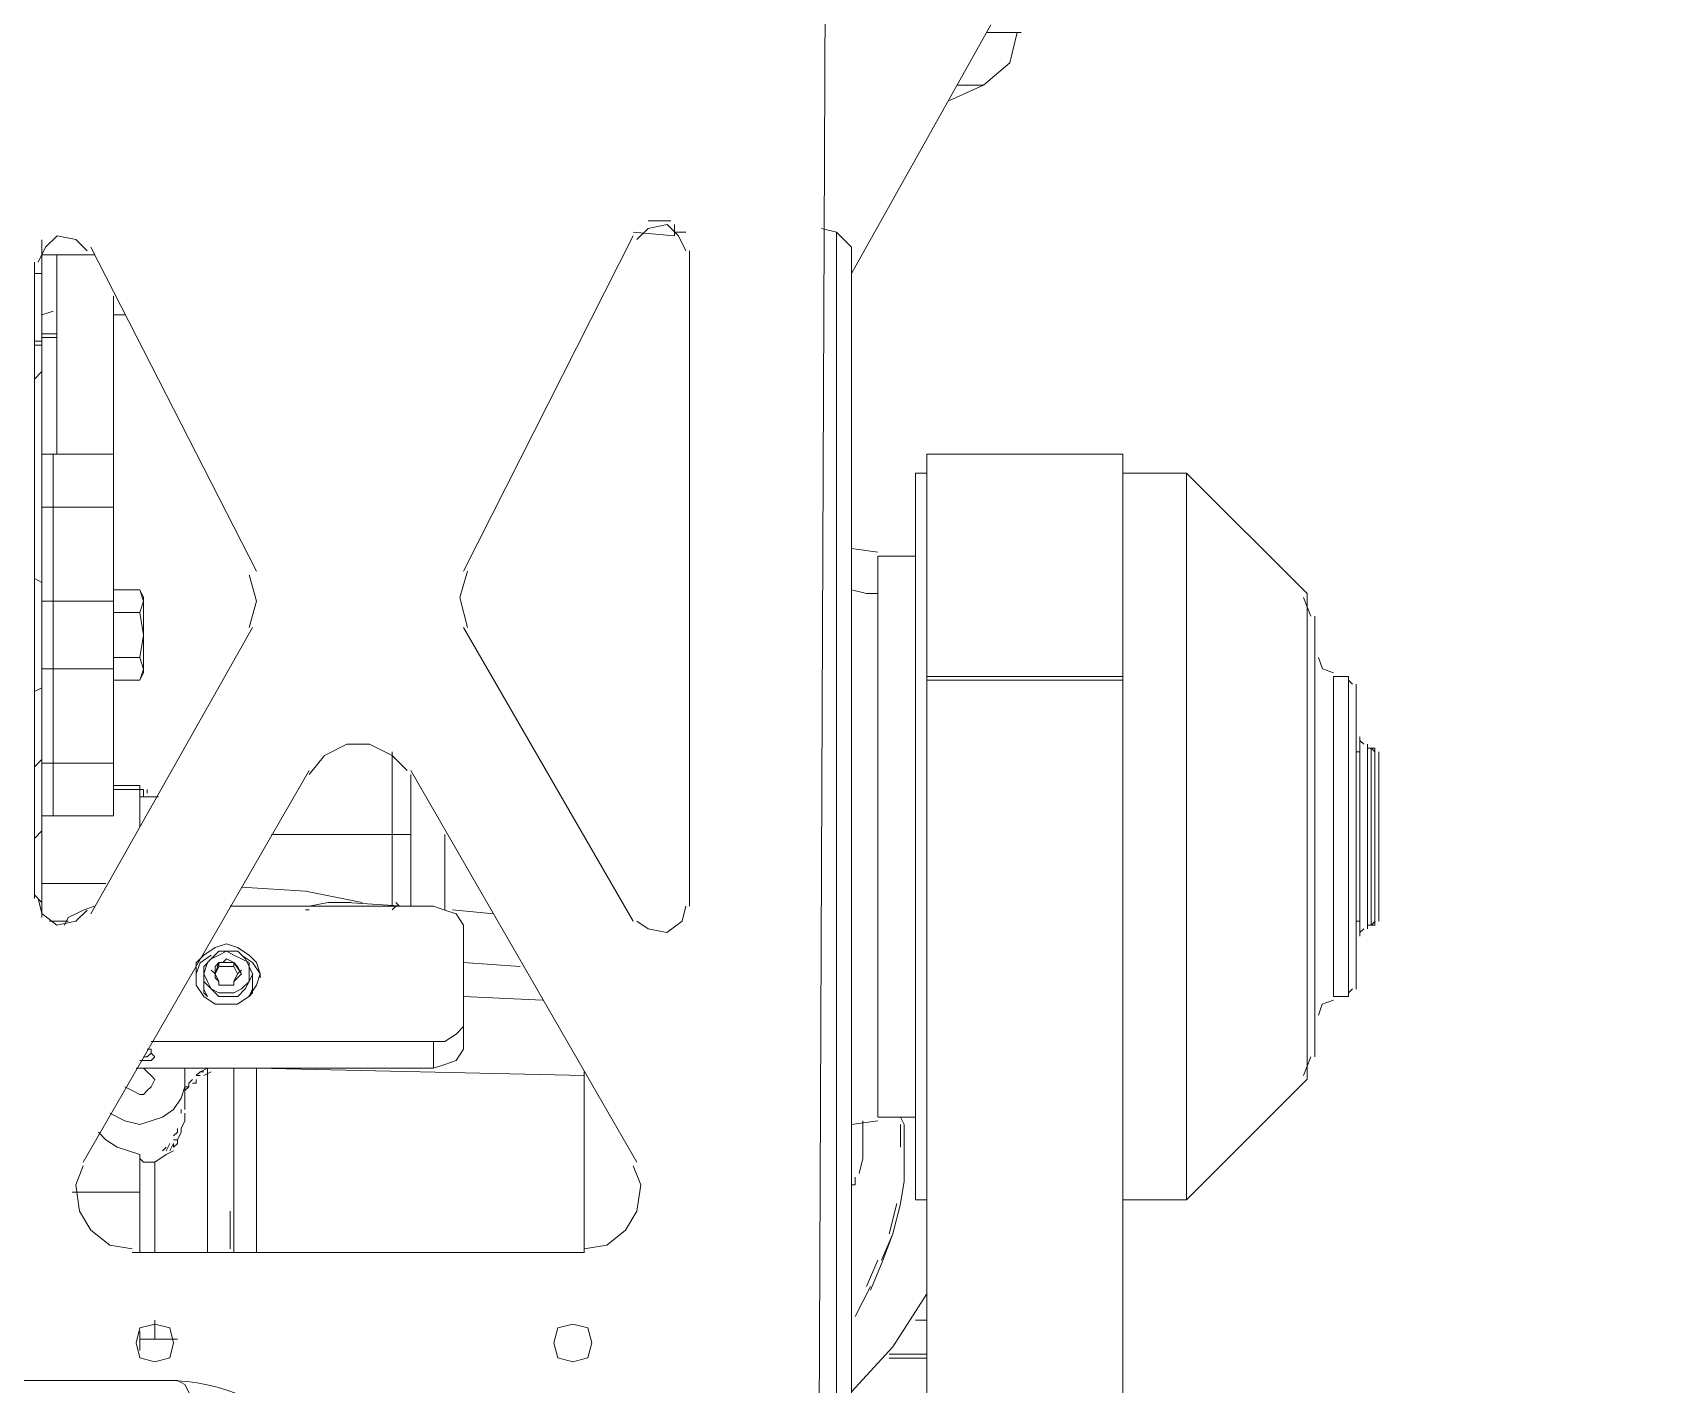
# Model space of a CAD drawing. Header units: inches. Extents: x 11 to 128, y 20 to 108.
# Drawn here: x 31.7957 to 32.1045, y 82.8323 to 83.0887 of the extents above; entities that cross this region are included whole.
import ezdxf

# ---------------------------------------------------------------- set-up
doc = ezdxf.new("R2010")
doc.units = ezdxf.units.IN
doc.header["$MEASUREMENT"] = 0
doc.layers.add('1', color=255, linetype='Continuous')
doc.layers.add('Dim', color=6, linetype='Continuous', lineweight=13)

# ---------------------------------------------------------------- blocks, each defined once
blk = doc.blocks.new('5')
at = {"layer": '1', "lineweight": 9}
for p, q in [((226.87393, -21.83551), (226.8752, -21.53579)), ((226.87964, -21.58595), (226.90314, -21.54402)), ((226.90251, -21.54531), (226.90823, -21.54531)), ((226.90631, -21.55039), (226.9076, -21.54531)), ((226.90187, -21.55418), (226.90631, -21.55039)), ((226.90187, -21.55418), (226.89615, -21.55674)), ((226.89615, -21.55674), (226.90187, -21.55418)), ((226.89742, -21.55418), (226.90186, -21.55418)), ((226.84535, -21.57832), (226.84343, -21.58023)), ((226.84535, -21.57705), (226.84916, -21.57705)), ((226.84852, -21.5777), (226.84535, -21.57832)), ((226.85044, -21.5796), (226.84852, -21.5777)), ((226.84979, -21.5796), (226.84979, -21.5777)), ((226.87457, -21.57832), (226.87709, -21.57898)), ((226.74373, -21.5815), (226.74248, -21.58403)), ((226.74309, -21.69454), (226.74309, -21.58024)), ((226.74565, -21.5796), (226.74373, -21.5815)), ((226.74882, -21.58023), (226.74565, -21.5796)), ((226.75071, -21.58213), (226.74882, -21.58023)), ((226.7793, -21.63611), (226.75135, -21.58149)), ((226.84282, -21.5796), (226.81422, -21.63611)), ((226.84282, -21.57897), (226.84978, -21.5796)), ((226.84978, -21.5796), (226.84282, -21.57897)), ((226.84979, -21.57897), (226.85169, -21.57897)), ((226.85169, -21.58213), (226.85044, -21.5796)), ((226.87964, -21.58149), (226.8771, -21.57896)), ((226.8771, -21.57897), (226.8771, -21.7828)), ((226.87964, -21.78026), (226.87964, -21.5815)), ((226.74184, -21.58403), (226.74184, -21.69135)), ((226.75197, -21.58278), (226.74309, -21.58278)), ((226.74564, -21.58278), (226.74564, -21.61642)), ((226.85233, -21.69263), (226.85233, -21.58212)), ((226.74309, -21.58595), (226.74184, -21.58595)), ((226.75516, -21.59292), (226.75516, -21.58976)), ((226.74309, -21.59293), (226.74501, -21.5923)), ((226.74309, -21.59356), (226.74309, -21.59356)), ((226.75516, -21.63928), (226.75516, -21.59292)), ((226.75707, -21.59293), (226.75516, -21.59293)), ((226.74309, -21.59737), (226.74184, -21.59737)), ((226.74309, -21.598), (226.74184, -21.598)), ((226.74564, -21.59611), (226.7431, -21.59611)), ((226.7431, -21.59611), (226.74564, -21.59611)), ((226.74564, -21.59675), (226.7431, -21.59675)), ((226.74309, -21.60246), (226.74184, -21.60374)), ((226.74309, -21.61643), (226.74501, -21.61643)), ((226.745, -21.61643), (226.745, -21.67739)), ((226.74501, -21.61643), (226.75516, -21.61643)), ((226.75516, -21.61643), (226.75516, -21.67739)), ((226.89235, -21.79932), (226.89235, -21.61643)), ((226.89235, -21.61643), (226.92537, -21.61643)), ((226.92537, -21.61643), (226.92537, -21.79932)), ((226.89043, -21.74218), (226.89043, -21.6196)), ((226.89043, -21.6196), (226.89235, -21.6196)), ((226.92537, -21.6196), (226.93615, -21.6196)), ((226.93615, -21.61959), (226.93615, -21.74218)), ((226.93615, -21.6196), (226.95648, -21.63992)), ((226.74309, -21.62533), (226.74501, -21.62533)), ((226.74501, -21.62533), (226.75516, -21.62533)), ((226.93615, -21.6285), (226.93615, -21.63674)), ((226.87964, -21.6323), (226.88408, -21.63293)), ((226.88409, -21.72818), (226.88409, -21.63358)), ((226.88409, -21.63358), (226.89043, -21.63358)), ((226.88409, -21.63358), (226.88409, -21.63358)), ((226.81485, -21.63611), (226.81358, -21.64055)), ((226.74309, -21.63802), (226.74184, -21.63739)), ((226.75962, -21.63928), (226.75516, -21.63928)), ((226.75516, -21.65452), (226.75516, -21.63928)), ((226.76025, -21.64056), (226.75962, -21.63928)), ((226.76025, -21.64118), (226.75962, -21.63928)), ((226.7793, -21.64119), (226.77803, -21.63674)), ((226.88219, -21.63993), (226.87965, -21.63927)), ((226.93615, -21.63675), (226.93615, -21.63993)), ((226.74309, -21.64118), (226.74501, -21.64118)), ((226.74501, -21.64118), (226.75516, -21.64118)), ((226.75516, -21.64056), (226.75516, -21.64117)), ((226.76025, -21.64119), (226.75962, -21.64311)), ((226.76025, -21.64055), (226.76025, -21.65327)), ((226.77803, -21.64564), (226.7793, -21.64119)), ((226.81358, -21.64055), (226.81485, -21.64564)), ((226.88409, -21.63993), (226.88219, -21.63993)), ((226.95712, -21.64373), (226.95585, -21.64057)), ((226.95648, -21.72184), (226.95648, -21.63992)), ((226.75962, -21.64311), (226.75516, -21.64311)), ((226.75962, -21.64311), (226.76025, -21.64692)), ((226.95775, -21.71803), (226.95775, -21.64374)), ((226.75134, -21.6939), (226.77863, -21.64563)), ((226.76025, -21.64692), (226.75962, -21.65072)), ((226.81422, -21.64564), (226.84281, -21.69516)), ((226.74309, -21.65263), (226.74501, -21.65263)), ((226.74501, -21.65263), (226.75516, -21.65263)), ((226.75962, -21.65072), (226.75516, -21.65072)), ((226.75516, -21.65327), (226.75516, -21.65263)), ((226.75962, -21.65072), (226.76025, -21.65264)), ((226.76025, -21.65264), (226.75962, -21.65451)), ((226.95839, -21.65072), (226.95904, -21.65262)), ((226.95904, -21.65262), (226.96092, -21.65327)), ((226.75962, -21.65451), (226.75516, -21.65451)), ((226.75516, -21.67231), (226.75516, -21.65452)), ((226.76025, -21.65327), (226.75962, -21.65451)), ((226.89361, -21.65388), (226.89235, -21.65388)), ((226.89235, -21.65388), (226.92537, -21.65388)), ((226.89235, -21.65451), (226.92537, -21.65451)), ((226.89488, -21.65388), (226.89361, -21.65388)), ((226.89552, -21.65388), (226.89488, -21.65388)), ((226.92537, -21.65388), (226.89552, -21.65388)), ((226.96092, -21.70789), (226.96092, -21.65388)), ((226.96092, -21.65388), (226.96348, -21.65388)), ((226.96348, -21.65388), (226.96348, -21.70789)), ((226.96411, -21.65517), (226.96348, -21.65452)), ((226.96474, -21.65517), (226.96474, -21.70661)), ((226.74309, -21.6558), (226.74184, -21.65645)), ((226.79454, -21.66533), (226.79073, -21.66723)), ((226.79836, -21.66533), (226.79454, -21.66533)), ((226.80217, -21.66723), (226.79836, -21.66533)), ((226.80217, -21.66658), (226.80217, -21.69262)), ((226.96474, -21.66658), (226.96538, -21.66658)), ((226.96603, -21.66533), (226.96538, -21.6647)), ((226.96539, -21.66404), (226.96539, -21.66404)), ((226.96539, -21.69771), (226.96539, -21.66405)), ((226.96539, -21.66405), (226.96539, -21.69771)), ((226.96664, -21.66533), (226.96664, -21.69644)), ((226.96664, -21.66596), (226.96726, -21.66596)), ((226.96726, -21.66595), (226.96792, -21.66658)), ((226.96727, -21.69583), (226.96727, -21.66596)), ((226.96727, -21.66596), (226.96793, -21.66596)), ((226.96792, -21.66596), (226.96792, -21.66659)), ((226.96792, -21.66658), (226.96792, -21.66658)), ((226.96792, -21.66658), (226.96792, -21.66787)), ((226.96792, -21.66659), (226.96792, -21.68054)), ((226.96855, -21.66658), (226.96855, -21.69515)), ((226.74309, -21.66787), (226.74184, -21.66914)), ((226.74309, -21.66851), (226.74501, -21.66851)), ((226.74501, -21.66851), (226.75516, -21.66851)), ((226.79073, -21.66723), (226.78819, -21.67041)), ((226.8047, -21.66976), (226.80217, -21.66723)), ((226.78819, -21.66976), (226.75008, -21.73582)), ((226.84344, -21.73582), (226.80533, -21.66975)), ((226.80533, -21.68055), (226.80533, -21.67041)), ((226.80533, -21.67041), (226.80533, -21.68055)), ((226.75962, -21.67231), (226.75516, -21.67231)), ((226.75962, -21.67296), (226.75516, -21.67296)), ((226.75962, -21.67931), (226.75962, -21.67231)), ((226.76025, -21.67296), (226.75962, -21.67296)), ((226.76278, -21.67421), (226.75963, -21.67421)), ((226.75963, -21.67421), (226.76278, -21.67421)), ((226.76025, -21.67421), (226.76025, -21.67295)), ((226.76025, -21.67422), (226.76025, -21.67296)), ((226.76025, -21.67421), (226.76025, -21.67421)), ((226.76086, -21.67296), (226.76086, -21.67357)), ((226.74309, -21.67738), (226.74501, -21.67738)), ((226.74501, -21.67738), (226.75516, -21.67738)), ((226.74309, -21.67992), (226.74184, -21.68121)), ((226.78183, -21.68055), (226.80217, -21.68055)), ((226.80217, -21.68055), (226.80532, -21.68055)), ((226.80533, -21.68055), (226.80533, -21.69263)), ((226.81106, -21.68055), (226.81106, -21.69329)), ((226.96792, -21.68054), (226.96792, -21.69515)), ((226.74184, -21.69071), (226.74247, -21.69134)), ((226.74309, -21.692), (226.74184, -21.69071)), ((226.74247, -21.69134), (226.7431, -21.69389)), ((226.75389, -21.68881), (226.74309, -21.68881)), ((226.78755, -21.69008), (226.77675, -21.68945)), ((226.79708, -21.692), (226.78755, -21.69008)), ((226.7431, -21.69389), (226.74564, -21.69581)), ((226.74882, -21.69391), (226.74753, -21.69455)), ((226.74881, -21.69516), (226.75071, -21.69328)), ((226.75008, -21.69328), (226.74882, -21.69391)), ((226.75197, -21.69263), (226.75008, -21.69328)), ((226.77485, -21.69263), (226.80914, -21.69263)), ((226.78755, -21.69327), (226.78819, -21.69327)), ((226.79136, -21.69199), (226.78819, -21.69263)), ((226.78819, -21.69263), (226.79136, -21.69199)), ((226.78819, -21.69263), (226.78819, -21.69263)), ((226.79199, -21.692), (226.79137, -21.692)), ((226.79199, -21.69263), (226.79137, -21.69263)), ((226.79199, -21.692), (226.79199, -21.692)), ((226.79199, -21.692), (226.79455, -21.692)), ((226.79455, -21.692), (226.79199, -21.692)), ((226.79455, -21.692), (226.80407, -21.69263)), ((226.79518, -21.692), (226.79455, -21.692)), ((226.79581, -21.69263), (226.79518, -21.69263)), ((226.80217, -21.69327), (226.80278, -21.69262)), ((226.80278, -21.69262), (226.80217, -21.69262)), ((226.80217, -21.69263), (226.80217, -21.69263)), ((226.80342, -21.69263), (226.80277, -21.69199)), ((226.80278, -21.69263), (226.80278, -21.69263)), ((226.81106, -21.69328), (226.80915, -21.69263)), ((226.81296, -21.69391), (226.81106, -21.69328)), ((226.81233, -21.69327), (226.81931, -21.69391)), ((226.81422, -21.69581), (226.81296, -21.69391)), ((226.85107, -21.69516), (226.85169, -21.69263)), ((226.96792, -21.6939), (226.96792, -21.69517)), ((226.74753, -21.69516), (226.74438, -21.69516)), ((226.74564, -21.69581), (226.74881, -21.69516)), ((226.74753, -21.69455), (226.74691, -21.69581)), ((226.81422, -21.69707), (226.81422, -21.69581)), ((226.84344, -21.69516), (226.84536, -21.69645)), ((226.84536, -21.69645), (226.84851, -21.69708)), ((226.84851, -21.69708), (226.85107, -21.69516)), ((226.96474, -21.69516), (226.96538, -21.69516)), ((226.96539, -21.69707), (226.96603, -21.69644)), ((226.96664, -21.69582), (226.96726, -21.69582)), ((226.96793, -21.69516), (226.96727, -21.69582)), ((226.96727, -21.69582), (226.96793, -21.69582)), ((226.96792, -21.69582), (226.96792, -21.69516)), ((226.96792, -21.69517), (226.96792, -21.69582)), ((226.96792, -21.69582), (226.96792, -21.69582)), ((226.77041, -21.70088), (226.77231, -21.69962)), ((226.77231, -21.69962), (226.77421, -21.69899)), ((226.77611, -21.69962), (226.77422, -21.69897)), ((226.77803, -21.70089), (226.77611, -21.69962)), ((226.81422, -21.71486), (226.81422, -21.69707)), ((226.96539, -21.69771), (226.96539, -21.69771)), ((226.76914, -21.70217), (226.77041, -21.70088)), ((226.76977, -21.70217), (226.76914, -21.70407)), ((226.76914, -21.70407), (226.76914, -21.70217)), ((226.77167, -21.70088), (226.76977, -21.70217)), ((226.77167, -21.70153), (226.7704, -21.70279)), ((226.77104, -21.70215), (226.7704, -21.70407)), ((226.77167, -21.70152), (226.77104, -21.70215)), ((226.77296, -21.70024), (226.77167, -21.70153)), ((226.77296, -21.70089), (226.77167, -21.70152)), ((226.77231, -21.70279), (226.77296, -21.70216)), ((226.77296, -21.70216), (226.77231, -21.70408)), ((226.77421, -21.70023), (226.77296, -21.70089)), ((226.77421, -21.70024), (226.77296, -21.70024)), ((226.77358, -21.70216), (226.77296, -21.70216)), ((226.77296, -21.70216), (226.77296, -21.70216)), ((226.77296, -21.70216), (226.77296, -21.70279)), ((226.77421, -21.70153), (226.77359, -21.70216)), ((226.77359, -21.70216), (226.77548, -21.70216)), ((226.77549, -21.70089), (226.77421, -21.70023)), ((226.77548, -21.70216), (226.77421, -21.70153)), ((226.77612, -21.70024), (226.77422, -21.70024)), ((226.77675, -21.70407), (226.77548, -21.70215)), ((226.77548, -21.70216), (226.77548, -21.70216)), ((226.77548, -21.70216), (226.77548, -21.70216)), ((226.77611, -21.70279), (226.77548, -21.70216)), ((226.77548, -21.70216), (226.77548, -21.70279)), ((226.77676, -21.70152), (226.77549, -21.70089)), ((226.77741, -21.70152), (226.77612, -21.70024)), ((226.77676, -21.70089), (226.77864, -21.70215)), ((226.77803, -21.70215), (226.77676, -21.70152)), ((226.77803, -21.70279), (226.77741, -21.70152)), ((226.7793, -21.70215), (226.77803, -21.70089)), ((226.77803, -21.70407), (226.77803, -21.70215)), ((226.77864, -21.70215), (226.77993, -21.70407)), ((226.77993, -21.70407), (226.7793, -21.70215)), ((226.81422, -21.70216), (226.82374, -21.70279)), ((226.76914, -21.70597), (226.76914, -21.70407)), ((226.76914, -21.70407), (226.76914, -21.7047)), ((226.76914, -21.7047), (226.76914, -21.7047)), ((226.7704, -21.70279), (226.7704, -21.70408)), ((226.7704, -21.70407), (226.77104, -21.70533)), ((226.77041, -21.70407), (226.77041, -21.70534)), ((226.77041, -21.70598), (226.77041, -21.70408)), ((226.77167, -21.70341), (226.77231, -21.70407)), ((226.77231, -21.70408), (226.77231, -21.70279)), ((226.77296, -21.7028), (226.77231, -21.70408)), ((226.77231, -21.70407), (226.77231, -21.70407)), ((226.77231, -21.70407), (226.77231, -21.70407)), ((226.77231, -21.70407), (226.77295, -21.70534)), ((226.77231, -21.70408), (226.77231, -21.70471)), ((226.77231, -21.70471), (226.77296, -21.70532)), ((226.77548, -21.7028), (226.77296, -21.7028)), ((226.77548, -21.70533), (226.77611, -21.70406)), ((226.77611, -21.7047), (226.77548, -21.70533)), ((226.77611, -21.70407), (226.77549, -21.70279)), ((226.77675, -21.70408), (226.77611, -21.70279)), ((226.77676, -21.70342), (226.77611, -21.70407)), ((226.77675, -21.70406), (226.77611, -21.7047)), ((226.77675, -21.70407), (226.77675, -21.70407)), ((226.77675, -21.70407), (226.77675, -21.70407)), ((226.77864, -21.70407), (226.77803, -21.70279)), ((226.77803, -21.70533), (226.77803, -21.70407)), ((226.77804, -21.70534), (226.77865, -21.70407)), ((226.77864, -21.70598), (226.77864, -21.70408)), ((226.77992, -21.70407), (226.77929, -21.70597)), ((226.77993, -21.7047), (226.77993, -21.70407)), ((226.77041, -21.70789), (226.76914, -21.70597)), ((226.77041, -21.70533), (226.77041, -21.70661)), ((226.77041, -21.70534), (226.77166, -21.7066)), ((226.77041, -21.70723), (226.77041, -21.70598)), ((226.77041, -21.70661), (226.77104, -21.70788)), ((226.77104, -21.70788), (226.77041, -21.70723)), ((226.77231, -21.70915), (226.77041, -21.70789)), ((226.77104, -21.70533), (226.77167, -21.7066)), ((226.77166, -21.7066), (226.77295, -21.70789)), ((226.77167, -21.7066), (226.77296, -21.70723)), ((226.77295, -21.70789), (226.77422, -21.70789)), ((226.77296, -21.70533), (226.77296, -21.70598)), ((226.77296, -21.70598), (226.77358, -21.70598)), ((226.77296, -21.70723), (226.77421, -21.70723)), ((226.77358, -21.70598), (226.77548, -21.70598)), ((226.77359, -21.70598), (226.77421, -21.70598)), ((226.77421, -21.70598), (226.77548, -21.70598)), ((226.77421, -21.70723), (226.77549, -21.70723)), ((226.77422, -21.70789), (226.77612, -21.70789)), ((226.77548, -21.70598), (226.77548, -21.70532)), ((226.77548, -21.70598), (226.77548, -21.70598)), ((226.77549, -21.70723), (226.77676, -21.7066)), ((226.77802, -21.70789), (226.7761, -21.70915)), ((226.77612, -21.70789), (226.77739, -21.7066)), ((226.77676, -21.7066), (226.77803, -21.70533)), ((226.77739, -21.7066), (226.77804, -21.70534)), ((226.77929, -21.70597), (226.77802, -21.70789)), ((226.77864, -21.7066), (226.77803, -21.70788)), ((226.77803, -21.70788), (226.77864, -21.70723)), ((226.77864, -21.70533), (226.77864, -21.7066)), ((226.77864, -21.70723), (226.77864, -21.70598)), ((226.81422, -21.70788), (226.82756, -21.70851)), ((226.96092, -21.70788), (226.96348, -21.70788)), ((226.96348, -21.70723), (226.96411, -21.7066)), ((226.77421, -21.70915), (226.77231, -21.70915)), ((226.7761, -21.70915), (226.77421, -21.70915)), ((226.95903, -21.70914), (226.9584, -21.71104)), ((226.96092, -21.70851), (226.95903, -21.70914)), ((226.81296, -21.71423), (226.81421, -21.71295)), ((226.81421, -21.71295), (226.81421, -21.71105)), ((226.76153, -21.71548), (226.80914, -21.71548)), ((226.80914, -21.71548), (226.80914, -21.71995)), ((226.80914, -21.71548), (226.81106, -21.71548)), ((226.81106, -21.71548), (226.81296, -21.71423)), ((226.81422, -21.71676), (226.81422, -21.71486)), ((226.75962, -21.71866), (226.76152, -21.71866)), ((226.76025, -21.71741), (226.76025, -21.71741)), ((226.76085, -21.71802), (226.76025, -21.71802)), ((226.76025, -21.71803), (226.76086, -21.71803)), ((226.76152, -21.71741), (226.76085, -21.71802)), ((226.76153, -21.71676), (226.76086, -21.71676)), ((226.76086, -21.71803), (226.76153, -21.71742)), ((226.76152, -21.71741), (226.76152, -21.71676)), ((226.76214, -21.71802), (226.76152, -21.71741)), ((226.76152, -21.71866), (226.76214, -21.71802)), ((226.76153, -21.71742), (226.76153, -21.71676)), ((226.76153, -21.71676), (226.76153, -21.71742)), ((226.76153, -21.71742), (226.76153, -21.71676)), ((226.81106, -21.71931), (226.81296, -21.71865)), ((226.81296, -21.71865), (226.81422, -21.71676)), ((226.95585, -21.7212), (226.95712, -21.71804)), ((226.80914, -21.71995), (226.75897, -21.71995)), ((226.75962, -21.71995), (226.75962, -21.71995)), ((226.75962, -21.71995), (226.76025, -21.71995)), ((226.76025, -21.71995), (226.76085, -21.72058)), ((226.76085, -21.72058), (226.76152, -21.72121)), ((226.76152, -21.72121), (226.76214, -21.72184)), ((226.76722, -21.72057), (226.76722, -21.71994)), ((226.76722, -21.72184), (226.76722, -21.72057)), ((226.76786, -21.71995), (226.76786, -21.71995)), ((226.76976, -21.72058), (226.76914, -21.72119)), ((226.76914, -21.72119), (226.76976, -21.72058)), ((226.76977, -21.7212), (226.76914, -21.7212)), ((226.77041, -21.72058), (226.76976, -21.72058)), ((226.77104, -21.71995), (226.76977, -21.72058)), ((226.77167, -21.72058), (226.77041, -21.72119)), ((226.77104, -21.75106), (226.77104, -21.71995)), ((226.77296, -21.71995), (226.77104, -21.71995)), ((226.77296, -21.71995), (226.77296, -21.71995)), ((226.77358, -21.71995), (226.77486, -21.71995)), ((226.77421, -21.71995), (226.77549, -21.71995)), ((226.77548, -21.73072), (226.77548, -21.71995)), ((226.77548, -21.71995), (226.77548, -21.73072)), ((226.77549, -21.71995), (226.7774, -21.71995)), ((226.83455, -21.7212), (226.77929, -21.71993)), ((226.7793, -21.71995), (226.7793, -21.71995)), ((226.7793, -21.75106), (226.7793, -21.71995)), ((226.7793, -21.71995), (226.7793, -21.71995)), ((226.80915, -21.71994), (226.81106, -21.71931)), ((226.83455, -21.7212), (226.83455, -21.72059)), ((226.83455, -21.75107), (226.83455, -21.7212)), ((226.93615, -21.7212), (226.93615, -21.72502)), ((226.75833, -21.72374), (226.75708, -21.72311)), ((226.75962, -21.72437), (226.75833, -21.72374)), ((226.76025, -21.72437), (226.75962, -21.72437)), ((226.76086, -21.72374), (226.76025, -21.72437)), ((226.76152, -21.72312), (226.76086, -21.72374)), ((226.76215, -21.72184), (226.76152, -21.72312)), ((226.76659, -21.72437), (226.76659, -21.72437)), ((226.7666, -21.72501), (226.76722, -21.72311)), ((226.76722, -21.72693), (226.76722, -21.72183)), ((226.76722, -21.72311), (226.76722, -21.72185)), ((226.76722, -21.72311), (226.76786, -21.72311)), ((226.76722, -21.72311), (226.76722, -21.72372)), ((226.76786, -21.72311), (226.76722, -21.72372)), ((226.76786, -21.72311), (226.76786, -21.72248)), ((226.76786, -21.72248), (226.76786, -21.72311)), ((226.76786, -21.72248), (226.76786, -21.72248)), ((226.76786, -21.72248), (226.76786, -21.72248)), ((226.76849, -21.72184), (226.76787, -21.72247)), ((226.76849, -21.72184), (226.76849, -21.72184)), ((226.76914, -21.72247), (226.76849, -21.72247)), ((226.76914, -21.72184), (226.76914, -21.72184)), ((226.76914, -21.72184), (226.76914, -21.72247)), ((226.93615, -21.74218), (226.95648, -21.72183)), ((226.95648, -21.72184), (226.95648, -21.72184)), ((226.76341, -21.72819), (226.76531, -21.72693)), ((226.76531, -21.72693), (226.7666, -21.72501)), ((226.76659, -21.72756), (226.76659, -21.72693)), ((226.75453, -21.72756), (226.75707, -21.72883)), ((226.75707, -21.72883), (226.75961, -21.72948)), ((226.75961, -21.72948), (226.76151, -21.72883)), ((226.76151, -21.72883), (226.76341, -21.72819)), ((226.76722, -21.72883), (226.7666, -21.73011)), ((226.7666, -21.73011), (226.76722, -21.72883)), ((226.76722, -21.72756), (226.76722, -21.72883)), ((226.76722, -21.72819), (226.76722, -21.72756)), ((226.76722, -21.72883), (226.76722, -21.72819)), ((226.76722, -21.72819), (226.76722, -21.72819)), ((226.88409, -21.72883), (226.87965, -21.72948)), ((226.88154, -21.72883), (226.88154, -21.73517)), ((226.88409, -21.72819), (226.89043, -21.72819)), ((226.8879, -21.72819), (226.88853, -21.72948)), ((226.88853, -21.72948), (226.8879, -21.72819)), ((226.8879, -21.73326), (226.8879, -21.72947)), ((226.88853, -21.73327), (226.88853, -21.72948)), ((226.75263, -21.73073), (226.75388, -21.73202)), ((226.75388, -21.73202), (226.7558, -21.73326)), ((226.76405, -21.7339), (226.76467, -21.73264)), ((226.76468, -21.7339), (226.7653, -21.73264)), ((226.76531, -21.73136), (226.76597, -21.73073)), ((226.76531, -21.73202), (226.76597, -21.73202)), ((226.76597, -21.73265), (226.76531, -21.73326)), ((226.76531, -21.73326), (226.76531, -21.73265)), ((226.76596, -21.73202), (226.76659, -21.73073)), ((226.76597, -21.73073), (226.76597, -21.7301)), ((226.76597, -21.73202), (226.76597, -21.73265)), ((226.76659, -21.73073), (226.76659, -21.7301)), ((226.77548, -21.73582), (226.77548, -21.73072)), ((226.77548, -21.73072), (226.77548, -21.73582)), ((226.7558, -21.73326), (226.7577, -21.73389)), ((226.7577, -21.73389), (226.75961, -21.73453)), ((226.75962, -21.73453), (226.75962, -21.75106)), ((226.75962, -21.73518), (226.75962, -21.73518)), ((226.75962, -21.73518), (226.76025, -21.73581)), ((226.76215, -21.73582), (226.76405, -21.73453)), ((226.76215, -21.73582), (226.76405, -21.73453)), ((226.76342, -21.7339), (226.76404, -21.73327)), ((226.76405, -21.73453), (226.7653, -21.7339)), ((226.88154, -21.73517), (226.88091, -21.73772)), ((226.88853, -21.73327), (226.88853, -21.73901)), ((226.88853, -21.73901), (226.88853, -21.73327)), ((226.75008, -21.73643), (226.74881, -21.73964)), ((226.76025, -21.73581), (226.76085, -21.73581)), ((226.76085, -21.73581), (226.76214, -21.73581)), ((226.76215, -21.75106), (226.76215, -21.73582)), ((226.77548, -21.73643), (226.77548, -21.73582)), ((226.77548, -21.73582), (226.77548, -21.73643)), ((226.77548, -21.74406), (226.77548, -21.73643)), ((226.77548, -21.73706), (226.77548, -21.74406)), ((226.84409, -21.73963), (226.84282, -21.73643)), ((226.74819, -21.74089), (226.75963, -21.74089)), ((226.74881, -21.73964), (226.74944, -21.74407)), ((226.84343, -21.74406), (226.84409, -21.73963)), ((226.87964, -21.74154), (226.87964, -21.73964)), ((226.87964, -21.73964), (226.88027, -21.73964)), ((226.88027, -21.73964), (226.88027, -21.73836)), ((226.88853, -21.73901), (226.88791, -21.7428)), ((226.88791, -21.7428), (226.88853, -21.73901)), ((226.88599, -21.74788), (226.88726, -21.7428)), ((226.88662, -21.74789), (226.88791, -21.74281)), ((226.89043, -21.74218), (226.89235, -21.74218)), ((226.92537, -21.74218), (226.93615, -21.74218)), ((226.74944, -21.74407), (226.75134, -21.74725)), ((226.77485, -21.75042), (226.77485, -21.74406)), ((226.77548, -21.74406), (226.77548, -21.74406)), ((226.77548, -21.74406), (226.77548, -21.74406)), ((226.77548, -21.74978), (226.77548, -21.74407)), ((226.84151, -21.74726), (226.84343, -21.74406)), ((226.75134, -21.74725), (226.75453, -21.74978)), ((226.83836, -21.74979), (226.84151, -21.74726)), ((226.88472, -21.75295), (226.88662, -21.74787)), ((226.88472, -21.75234), (226.88662, -21.74789)), ((226.75453, -21.74978), (226.75834, -21.75043)), ((226.75833, -21.75106), (226.83455, -21.75106)), ((226.77548, -21.75106), (226.77548, -21.74977)), ((226.77548, -21.75042), (226.77548, -21.75106)), ((226.83455, -21.75042), (226.83836, -21.74979)), ((226.88219, -21.75677), (226.88409, -21.75235)), ((226.88282, -21.7574), (226.88472, -21.75295)), ((226.88282, -21.75678), (226.88027, -21.76186)), ((226.88027, -21.76186), (226.88282, -21.75678)), ((226.88661, -21.76693), (226.89234, -21.75803)), ((226.76215, -21.76566), (226.76215, -21.76247)), ((226.89235, -21.76247), (226.89043, -21.76247)), ((226.75962, -21.76377), (226.75898, -21.7663)), ((226.76215, -21.76311), (226.75962, -21.76377)), ((226.75962, -21.76439), (226.75962, -21.76755)), ((226.76467, -21.76377), (226.76215, -21.76311)), ((226.7653, -21.7663), (226.76467, -21.76377)), ((226.83011, -21.76377), (226.82946, -21.7663)), ((226.83265, -21.76311), (226.83011, -21.76377)), ((226.83518, -21.76377), (226.83265, -21.76311)), ((226.83582, -21.7663), (226.83518, -21.76377)), ((226.75898, -21.7663), (226.75962, -21.76883)), ((226.76596, -21.76566), (226.75963, -21.76566)), ((226.75963, -21.76566), (226.76596, -21.76566)), ((226.76467, -21.76883), (226.7653, -21.7663)), ((226.82946, -21.7663), (226.83011, -21.76883)), ((226.83518, -21.76883), (226.83582, -21.7663)), ((226.87964, -21.77454), (226.88661, -21.76693)), ((226.89235, -21.76819), (226.88599, -21.76819)), ((226.75962, -21.76883), (226.76215, -21.76946)), ((226.76215, -21.76946), (226.76467, -21.76883)), ((226.83011, -21.76883), (226.83265, -21.76946)), ((226.83265, -21.76946), (226.83518, -21.76883)), ((226.88599, -21.76884), (226.89234, -21.76884)), ((226.5024, -21.77264), (226.76405, -21.77264)), ((226.76405, -21.77264), (226.76596, -21.77264)), ((226.76596, -21.77264), (226.76722, -21.77329)), ((226.76722, -21.77329), (226.76849, -21.77582))]:
    blk.add_line(p, q, dxfattribs=at)
blk.add_ellipse((226.7643, -21.81389), major_axis=(0, 0.04126), ratio=0.874097, start_param=-1.494487, end_param=0.006714, dxfattribs=at)

msp = doc.modelspace()

# ---------------------------------------------------------------- linework, layer by layer
msp.add_open_spline([(18.80527, 84.67695), (20.02879, 84.15716), (22.00001, 83.28056), (26.13586, 81.6811), (29.86669, 80.9072), (34.92488, 80.9072), (38.64477, 80.92251), (41.12414, 80.90707)], degree=3, knots=[0, 0, 0, 0, 3.550687, 7.088547, 10.454406, 13.763203, 20.376363, 20.376363, 20.376363, 20.376363])
msp.add_open_spline([(18.80527, 84.67695), (20.02879, 84.15716), (22.00001, 83.28056), (26.13586, 81.6811), (29.86669, 80.9072), (34.92488, 80.9072), (38.64477, 80.92251), (41.12414, 80.90707)], degree=3, knots=[0, 0, 0, 0, 3.550687, 7.088547, 10.454406, 13.763203, 20.376363, 20.376363, 20.376363, 20.376363])

# ---------------------------------------------------------------- block references
at = {"layer": 'Dim', "xscale": 1.125, "yscale": 1.125, "zscale": 1.125}
msp.add_blockref('5', (-223.28855, 107.32721), dxfattribs=at)

doc.saveas('drawing.dxf')
